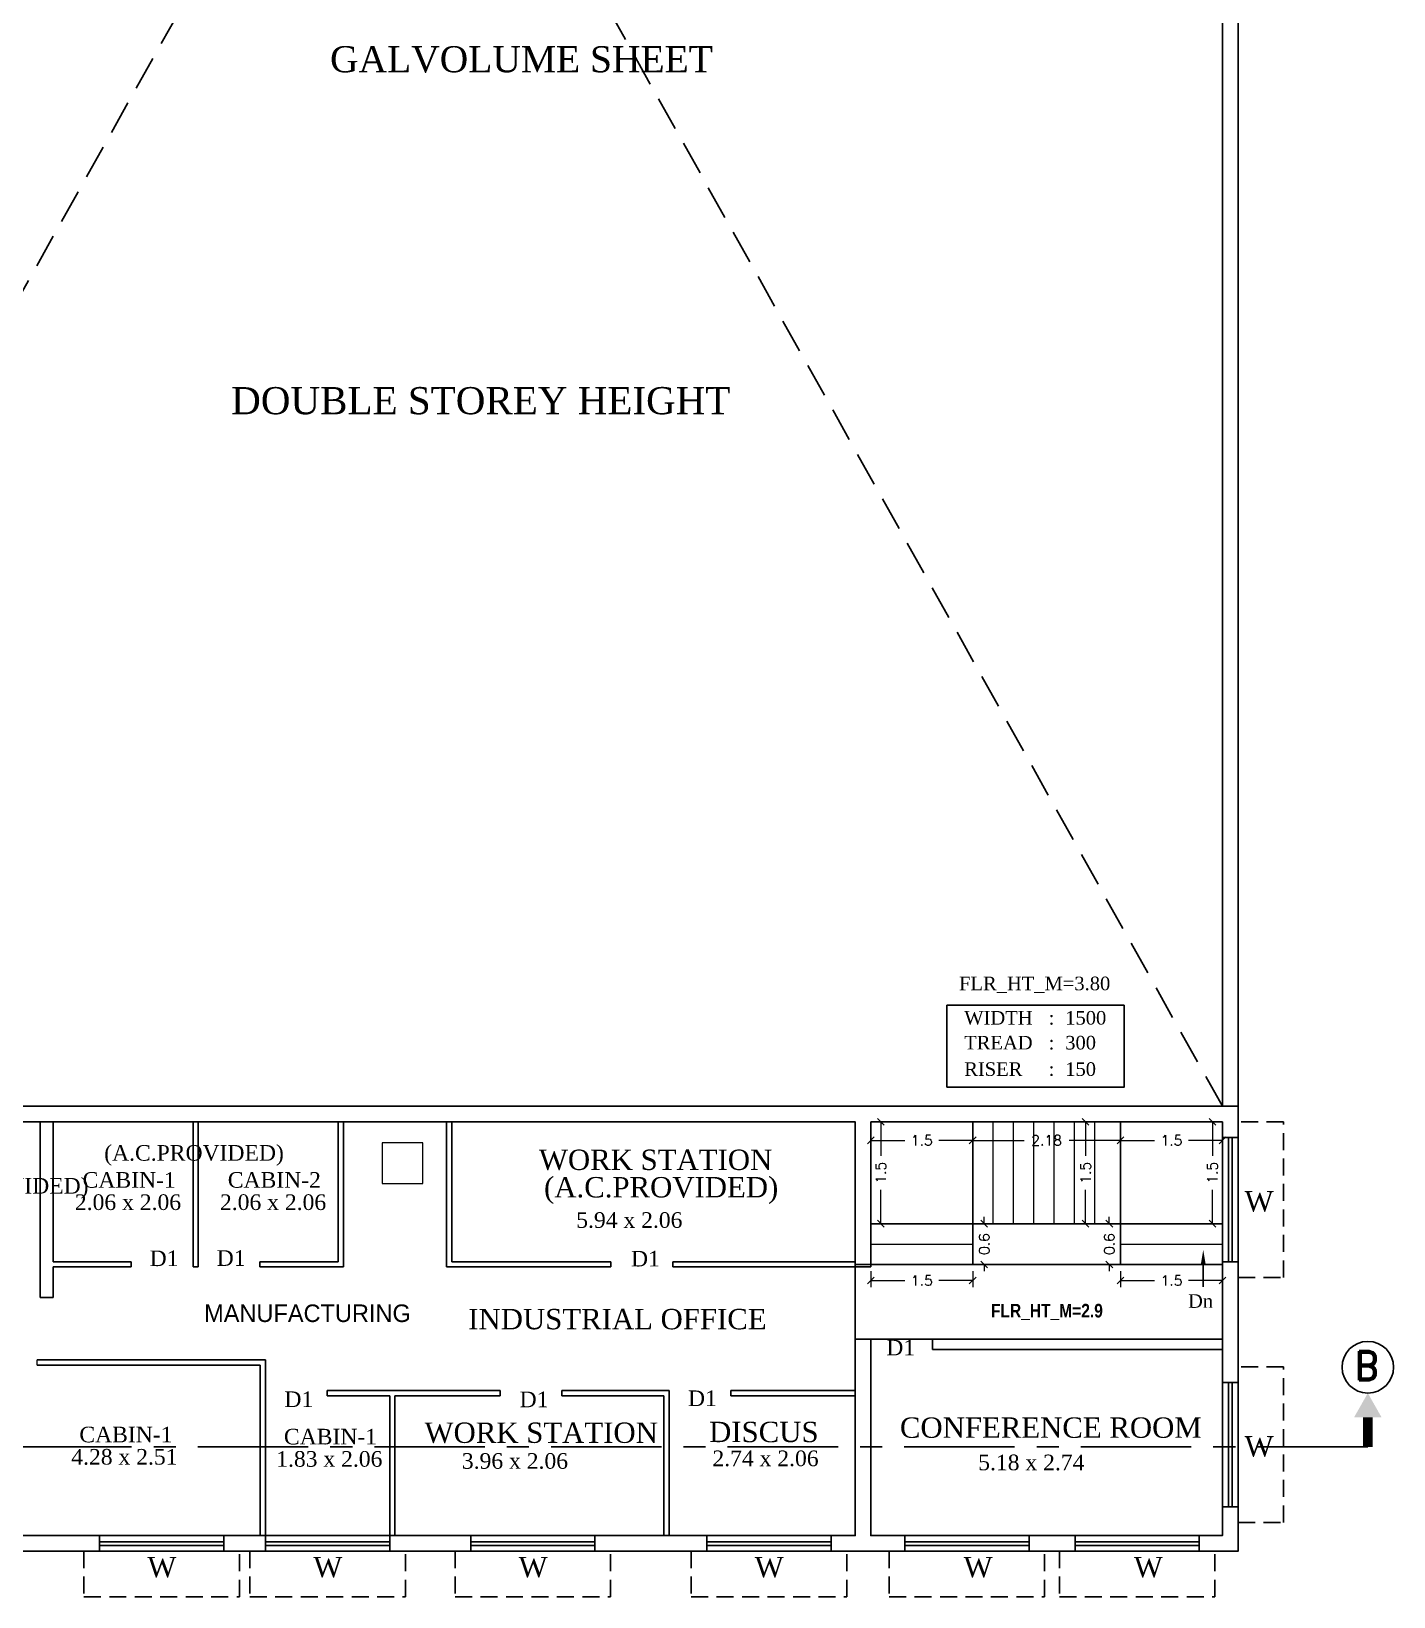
# Model space of a CAD drawing. Header units: metres. Extents: x 0 to 2856, y 0 to 1718.
# Drawn here: x 2779.22 to 2799.28, y 1604.21 to 1627.26 of the extents above; entities that cross this region are included whole.
import ezdxf
from ezdxf.enums import TextEntityAlignment as Align

# ---------------------------------------------------------------- set-up
doc = ezdxf.new("R2010")
doc.units = ezdxf.units.M
doc.header["$MEASUREMENT"] = 0
doc.linetypes.add('CENTER', pattern=[2, 1.25, -0.25, 0.25, -0.25])
doc.linetypes.add('HIDDEN', pattern=[0.375, 0.25, -0.125])
for name, color, linetype in [('BLK_1_FLR_2_BLT_UP_AREA', 45, 'Continuous'), ('BLK_1_FLR_2_CARPET_AREA', 10, 'Continuous'), ('BLK_1_FLR_2_FIRESTAIR_1', 1, 'Continuous'), ('BLK_1_FLR_2_REGULAR_ROOM_1', 4, 'Continuous'), ('BLK_1_FLR_2_ROOF_AREA', 54, 'Continuous'), ('BLK_1_FLR_2_STAIR_1', 1, 'Continuous'), ('BLK_1_LVL_2_BLDG_FOOT_PRINT', 1, 'Continuous'), ('BOX', 8, 'Continuous'), ('cen', 1, 'Continuous'), ('hid', 174, 'HIDDEN'), ('text', 7, 'Continuous'), ('TEXT1', 7, 'Continuous')]:
    doc.layers.add(name, color=color, linetype=linetype)
for name, color, linetype, lineweight in [('BLK_1_FLR_2_DRINKING_WATER', 7, 'Continuous', 5), ('BLK_1_FLR_2_FIRESTAIR_1_FLIGHT_2', 7, 'Continuous', 0), ('BLK_1_FLR_2_STAIR_1_FLIGHT_1', 7, 'Continuous', 0), ('BLK_1_FLR_2_STAIR_1_FLIGHT_2', 7, 'Continuous', 0), ('BLK_1_FLR_2_STAIR_1_FLIGHT_3', 7, 'Continuous', 0), ('BLK_1_FLR_2_STAIR_1_LANDING_1', 7, 'Continuous', 0), ('BLK_1_FLR_2_STAIR_1_LANDING_2', 7, 'Continuous', 0)]:
    doc.layers.add(name, color=color, linetype=linetype, lineweight=lineweight)
doc.styles.add('a', font='ARIALNB.TTF')
doc.styles.add('J2', font='swissel.ttf', dxfattribs={"height": 4.75})
doc.styles.add('rd', font='romand.shx')
doc.styles.add('RM', font='dutcheb.ttf', dxfattribs={"width": 0.7, "height": 450})
doc.styles.add('Roman', font='times.ttf')
doc.styles.add('Tahoma', font='times.ttf', dxfattribs={"height": 0.3})
doc.dimstyles.get("Standard").update_dxf_attribs({"dimtxt": 3, "dimasz": 3, "dimexe": 1, "dimexo": 1, "dimgap": 0.09, "dimtad": 0, "dimdec": 4, "dimzin": 2, "dimdsep": 46, "dimlunit": 4, "dimtxsty": 'rd', "dimblk": 'OBLIQUE', "dimcen": 0.09, "dimclrd": 12, "dimclre": 12, "dimclrt": 5, "dimadec": 0, "dimazin": 0, "dimtfac": 1, "dimtdec": 4, "dimtix": 1, "dimtmove": 2, "dimatfit": 3, "dimfxl": 0, "dimtolj": 1, "dimtzin": 0, "dimarcsym": 0})

# ---------------------------------------------------------------- blocks, each defined once
blk = doc.blocks.new('A$C6815115D')
at = {"layer": 'cen'}
for p, q in [((0.23, 0.145), (2.06, 0.145)), ((0.23, 0.09), (2.06, 0.09))]:
    blk.add_line(p, q, dxfattribs=at)
blk.add_lwpolyline([(0.23, 0.23), (2.06, 0.23), (2.06, 0), (0.23, 0)], close=True, dxfattribs=at)
at = {"layer": 'hid', "linetype": 'HIDDEN'}
blk.add_lwpolyline([(0, 0.23), (0, 0.9), (2.29, 0.9), (2.29, 0.23)], dxfattribs=at)
blk = doc.blocks.new('_Oblique')
at = {"color": 0, "linetype": 'ByBlock', "lineweight": -2}
blk.add_line((-0.5, -0.5), (0.5, 0.5), dxfattribs=at)
blk = doc.blocks.new('*D215')
at = {"layer": 'BLK_1_FLR_2_STAIR_1_LANDING_1', "color": 1}
for p, q in [((2791.581, 1611.101), (2791.581, 1610.828)), ((2793.081, 1611.101), (2793.081, 1610.828)), ((2791.581, 1610.928), (2792.081, 1610.928)), ((2793.081, 1610.928), (2792.581, 1610.928))]:
    blk.add_line(p, q, dxfattribs=at)
at = {"layer": 'Defpoints', "color": 0}
for p in [(2791.581, 1611.201), (2793.081, 1611.201), (2793.081, 1610.928)]:
    blk.add_point(p, dxfattribs=at)
at = {"layer": 'BLK_1_FLR_2_STAIR_1_LANDING_1', "color": 1, "xscale": 0.1, "yscale": 0.1, "zscale": 0.1, "rotation": 180}
blk.add_blockref('_Oblique', (2791.581, 1610.928), dxfattribs=at)
at = {"layer": 'BLK_1_FLR_2_STAIR_1_LANDING_1', "color": 1, "xscale": 0.1, "yscale": 0.1, "zscale": 0.1}
blk.add_blockref('_Oblique', (2793.081, 1610.928), dxfattribs=at)
at = {"layer": 'BLK_1_FLR_2_STAIR_1_LANDING_1', "color": 1, "insert": (2792.331, 1610.928), "char_height": 0.15, "attachment_point": 5, "style": 'rd'}
blk.add_mtext('\\A1;1.5', dxfattribs=at)
blk = doc.blocks.new('*D216')
at = {"layer": 'BLK_1_FLR_2_STAIR_1_LANDING_1', "color": 2}
for p, q in [((2791.681, 1611.201), (2791.828, 1611.201)), ((2791.728, 1611.201), (2791.728, 1610.701)), ((2791.728, 1609.701), (2791.728, 1610.201)), ((2791.681, 1609.701), (2791.828, 1609.701))]:
    blk.add_line(p, q, dxfattribs=at)
at = {"layer": 'Defpoints', "color": 0}
for p in [(2791.581, 1611.201), (2791.581, 1609.701), (2791.728, 1609.701)]:
    blk.add_point(p, dxfattribs=at)
at = {"layer": 'BLK_1_FLR_2_STAIR_1_LANDING_1', "color": 2, "xscale": 0.1, "yscale": 0.1, "zscale": 0.1}
for p, rotation in [((2791.728, 1611.201), 90), ((2791.728, 1609.701), 270)]:
    blk.add_blockref('_Oblique', p, dxfattribs=dict(at, rotation=rotation))
at = {"layer": 'BLK_1_FLR_2_STAIR_1_LANDING_1', "color": 2, "insert": (2791.728, 1610.451), "char_height": 0.15, "attachment_point": 5, "rotation": 90, "style": 'rd'}
blk.add_mtext('\\A1;1.5', dxfattribs=at)
blk = doc.blocks.new('*D109')
at = {"layer": 'BLK_1_FLR_2_STAIR_1_FLIGHT_2', "color": 1}
for p, q in [((2793.081, 1611.101), (2793.081, 1610.828)), ((2795.257, 1611.101), (2795.257, 1610.828)), ((2793.081, 1610.928), (2793.837, 1610.928)), ((2795.257, 1610.928), (2794.501, 1610.928))]:
    blk.add_line(p, q, dxfattribs=at)
at = {"layer": 'Defpoints', "color": 0}
for p in [(2793.081, 1611.201), (2795.257, 1611.201), (2793.081, 1610.928)]:
    blk.add_point(p, dxfattribs=at)
at = {"layer": 'BLK_1_FLR_2_STAIR_1_FLIGHT_2', "color": 1, "xscale": 0.1, "yscale": 0.1, "zscale": 0.1, "rotation": 180}
blk.add_blockref('_Oblique', (2793.081, 1610.928), dxfattribs=at)
at = {"layer": 'BLK_1_FLR_2_STAIR_1_FLIGHT_2', "color": 1, "xscale": 0.1, "yscale": 0.1, "zscale": 0.1}
blk.add_blockref('_Oblique', (2795.257, 1610.928), dxfattribs=at)
at = {"layer": 'BLK_1_FLR_2_STAIR_1_FLIGHT_2', "color": 1, "insert": (2794.169, 1610.928), "char_height": 0.15, "attachment_point": 5, "style": 'rd'}
blk.add_mtext('\\A1;2.18', dxfattribs=at)
blk = doc.blocks.new('*D110')
at = {"layer": 'BLK_1_FLR_2_STAIR_1_LANDING_2', "color": 1}
for p, q in [((2795.257, 1611.101), (2795.257, 1610.828)), ((2796.757, 1611.101), (2796.757, 1610.828)), ((2795.257, 1610.928), (2795.757, 1610.928)), ((2796.757, 1610.928), (2796.257, 1610.928))]:
    blk.add_line(p, q, dxfattribs=at)
at = {"layer": 'Defpoints', "color": 0}
for p in [(2795.257, 1611.201), (2796.757, 1611.201), (2795.257, 1610.928)]:
    blk.add_point(p, dxfattribs=at)
at = {"layer": 'BLK_1_FLR_2_STAIR_1_LANDING_2', "color": 1, "xscale": 0.1, "yscale": 0.1, "zscale": 0.1, "rotation": 180}
blk.add_blockref('_Oblique', (2795.257, 1610.928), dxfattribs=at)
at = {"layer": 'BLK_1_FLR_2_STAIR_1_LANDING_2', "color": 1, "xscale": 0.1, "yscale": 0.1, "zscale": 0.1}
blk.add_blockref('_Oblique', (2796.757, 1610.928), dxfattribs=at)
at = {"layer": 'BLK_1_FLR_2_STAIR_1_LANDING_2', "color": 1, "insert": (2796.007, 1610.928), "char_height": 0.15, "attachment_point": 5, "style": 'rd'}
blk.add_mtext('\\A1;1.5', dxfattribs=at)
blk = doc.blocks.new('*D111')
at = {"layer": 'BLK_1_FLR_2_STAIR_1_LANDING_2', "color": 2}
for p, q in [((2796.657, 1611.201), (2796.51, 1611.201)), ((2796.61, 1611.201), (2796.61, 1610.701)), ((2796.61, 1609.701), (2796.61, 1610.201)), ((2796.657, 1609.701), (2796.51, 1609.701))]:
    blk.add_line(p, q, dxfattribs=at)
at = {"layer": 'Defpoints', "color": 0}
for p in [(2796.757, 1611.201), (2796.61, 1609.701), (2796.757, 1609.701)]:
    blk.add_point(p, dxfattribs=at)
at = {"layer": 'BLK_1_FLR_2_STAIR_1_LANDING_2', "color": 2, "xscale": 0.1, "yscale": 0.1, "zscale": 0.1}
for p, rotation in [((2796.61, 1611.201), 90), ((2796.61, 1609.701), 270)]:
    blk.add_blockref('_Oblique', p, dxfattribs=dict(at, rotation=rotation))
at = {"layer": 'BLK_1_FLR_2_STAIR_1_LANDING_2', "color": 2, "insert": (2796.61, 1610.451), "char_height": 0.15, "attachment_point": 5, "rotation": 90, "style": 'rd'}
blk.add_mtext('\\A1;1.5', dxfattribs=at)
blk = doc.blocks.new('*D217')
at = {"layer": 'BLK_1_FLR_2_STAIR_1_FLIGHT_3', "color": 1}
for p, q in [((2795.157, 1609.701), (2794.992, 1609.701)), ((2795.092, 1609.701), (2795.092, 1609.801)), ((2795.157, 1609.101), (2794.992, 1609.101)), ((2795.092, 1609.101), (2795.092, 1609.001))]:
    blk.add_line(p, q, dxfattribs=at)
at = {"layer": 'Defpoints', "color": 0}
for p in [(2795.257, 1609.701), (2795.092, 1609.101), (2795.257, 1609.101)]:
    blk.add_point(p, dxfattribs=at)
at = {"layer": 'BLK_1_FLR_2_STAIR_1_FLIGHT_3', "color": 1, "xscale": 0.1, "yscale": 0.1, "zscale": 0.1}
for p, rotation in [((2795.092, 1609.701), 270), ((2795.092, 1609.101), 90)]:
    blk.add_blockref('_Oblique', p, dxfattribs=dict(at, rotation=rotation))
at = {"layer": 'BLK_1_FLR_2_STAIR_1_FLIGHT_3', "color": 1, "insert": (2795.092, 1609.401), "char_height": 0.15, "attachment_point": 5, "rotation": 90, "style": 'rd'}
blk.add_mtext('\\A1;0.6', dxfattribs=at)
blk = doc.blocks.new('*D218')
at = {"layer": 'BLK_1_FLR_2_STAIR_1_FLIGHT_1', "color": 1}
for p, q in [((2793.181, 1609.701), (2793.351, 1609.701)), ((2793.251, 1609.701), (2793.251, 1609.801)), ((2793.181, 1609.101), (2793.351, 1609.101)), ((2793.251, 1609.101), (2793.251, 1609.001))]:
    blk.add_line(p, q, dxfattribs=at)
at = {"layer": 'Defpoints', "color": 0}
for p in [(2793.081, 1609.701), (2793.081, 1609.101), (2793.251, 1609.101)]:
    blk.add_point(p, dxfattribs=at)
at = {"layer": 'BLK_1_FLR_2_STAIR_1_FLIGHT_1', "color": 1, "xscale": 0.1, "yscale": 0.1, "zscale": 0.1}
for p, rotation in [((2793.251, 1609.701), 270), ((2793.251, 1609.101), 90)]:
    blk.add_blockref('_Oblique', p, dxfattribs=dict(at, rotation=rotation))
at = {"layer": 'BLK_1_FLR_2_STAIR_1_FLIGHT_1', "color": 1, "insert": (2793.251, 1609.401), "char_height": 0.15, "attachment_point": 5, "rotation": 90, "style": 'rd'}
blk.add_mtext('\\A1;0.6', dxfattribs=at)
blk = doc.blocks.new('*D219')
at = {"layer": 'BLK_1_FLR_2_STAIR_1_FLIGHT_3', "color": 2}
for p, q in [((2795.257, 1609.001), (2795.257, 1608.764)), ((2796.757, 1609.001), (2796.757, 1608.764)), ((2795.257, 1608.864), (2795.757, 1608.864)), ((2796.757, 1608.864), (2796.257, 1608.864))]:
    blk.add_line(p, q, dxfattribs=at)
at = {"layer": 'Defpoints', "color": 0}
for p in [(2795.257, 1609.101), (2796.757, 1609.101), (2796.757, 1608.864)]:
    blk.add_point(p, dxfattribs=at)
at = {"layer": 'BLK_1_FLR_2_STAIR_1_FLIGHT_3', "color": 2, "xscale": 0.1, "yscale": 0.1, "zscale": 0.1, "rotation": 180}
blk.add_blockref('_Oblique', (2795.257, 1608.864), dxfattribs=at)
at = {"layer": 'BLK_1_FLR_2_STAIR_1_FLIGHT_3', "color": 2, "xscale": 0.1, "yscale": 0.1, "zscale": 0.1}
blk.add_blockref('_Oblique', (2796.757, 1608.864), dxfattribs=at)
at = {"layer": 'BLK_1_FLR_2_STAIR_1_FLIGHT_3', "color": 2, "insert": (2796.007, 1608.864), "char_height": 0.15, "attachment_point": 5, "style": 'rd'}
blk.add_mtext('\\A1;1.5', dxfattribs=at)
blk = doc.blocks.new('*D112')
at = {"layer": 'BLK_1_FLR_2_STAIR_1_FLIGHT_1', "color": 2}
for p, q in [((2791.581, 1609.001), (2791.581, 1608.764)), ((2793.081, 1609.001), (2793.081, 1608.764)), ((2791.581, 1608.864), (2792.081, 1608.864)), ((2793.081, 1608.864), (2792.581, 1608.864))]:
    blk.add_line(p, q, dxfattribs=at)
at = {"layer": 'Defpoints', "color": 0}
for p in [(2791.581, 1609.101), (2793.081, 1609.101), (2791.581, 1608.864)]:
    blk.add_point(p, dxfattribs=at)
at = {"layer": 'BLK_1_FLR_2_STAIR_1_FLIGHT_1', "color": 2, "xscale": 0.1, "yscale": 0.1, "zscale": 0.1, "rotation": 180}
blk.add_blockref('_Oblique', (2791.581, 1608.864), dxfattribs=at)
at = {"layer": 'BLK_1_FLR_2_STAIR_1_FLIGHT_1', "color": 2, "xscale": 0.1, "yscale": 0.1, "zscale": 0.1}
blk.add_blockref('_Oblique', (2793.081, 1608.864), dxfattribs=at)
at = {"layer": 'BLK_1_FLR_2_STAIR_1_FLIGHT_1', "color": 2, "insert": (2792.331, 1608.864), "char_height": 0.15, "attachment_point": 5, "style": 'rd'}
blk.add_mtext('\\A1;1.5', dxfattribs=at)
blk = doc.blocks.new('*D113')
at = {"layer": 'BLK_1_FLR_2_STAIR_1_FLIGHT_2', "color": 2}
for p, q in [((2794.576, 1611.201), (2794.843, 1611.201)), ((2794.743, 1611.201), (2794.743, 1610.701)), ((2794.743, 1609.701), (2794.743, 1610.201)), ((2794.576, 1609.701), (2794.843, 1609.701))]:
    blk.add_line(p, q, dxfattribs=at)
at = {"layer": 'Defpoints', "color": 0}
for p in [(2794.476, 1611.201), (2794.743, 1611.201), (2794.476, 1609.701)]:
    blk.add_point(p, dxfattribs=at)
at = {"layer": 'BLK_1_FLR_2_STAIR_1_FLIGHT_2', "color": 2, "xscale": 0.1, "yscale": 0.1, "zscale": 0.1}
for p, rotation in [((2794.743, 1611.201), 90), ((2794.743, 1609.701), 270)]:
    blk.add_blockref('_Oblique', p, dxfattribs=dict(at, rotation=rotation))
at = {"layer": 'BLK_1_FLR_2_STAIR_1_FLIGHT_2', "color": 2, "insert": (2794.743, 1610.451), "char_height": 0.15, "attachment_point": 5, "rotation": 90, "style": 'rd'}
blk.add_mtext('\\A1;1.5', dxfattribs=at)

msp = doc.modelspace()

# ---------------------------------------------------------------- linework, layer by layer
for p, q in [((2796.757, 1611.431), (2796.757, 1655.006)), ((2796.987, 1648.236), (2796.987, 1604.878)), ((2796.987, 1611.431), (2772.146, 1611.431)), ((2779.351, 1611.201), (2776.416, 1611.201)), ((2779.351, 1608.615), (2779.351, 1611.201)), ((2779.542, 1609.141), (2779.542, 1611.201)), ((2781.602, 1611.201), (2779.542, 1611.201)), ((2781.602, 1609.065), (2781.602, 1611.201)), ((2781.678, 1609.065), (2781.678, 1611.201)), ((2783.738, 1611.201), (2781.678, 1611.201)), ((2783.738, 1609.141), (2783.738, 1611.201)), ((2785.335, 1611.201), (2783.815, 1611.201)), ((2783.815, 1609.065), (2783.815, 1611.201)), ((2785.335, 1609.065), (2785.335, 1611.201)), ((2791.351, 1611.201), (2785.411, 1611.201)), ((2785.411, 1609.141), (2785.411, 1611.201)), ((2791.351, 1609.065), (2791.351, 1611.201)), ((2796.757, 1611.201), (2791.581, 1611.201)), ((2791.581, 1609.065), (2791.581, 1611.201)), ((2796.757, 1611.201), (2796.757, 1607.998)), ((2780.692, 1609.141), (2779.542, 1609.141)), ((2779.542, 1608.615), (2779.542, 1609.065)), ((2780.692, 1609.065), (2779.542, 1609.065)), ((2780.692, 1609.065), (2780.692, 1609.141)), ((2781.678, 1609.065), (2781.602, 1609.065)), ((2782.588, 1609.065), (2782.588, 1609.141)), ((2782.588, 1609.141), (2783.738, 1609.141)), ((2782.588, 1609.065), (2783.815, 1609.065)), ((2785.335, 1609.065), (2787.755, 1609.065)), ((2785.411, 1609.141), (2787.755, 1609.141)), ((2787.755, 1609.141), (2787.755, 1609.065)), ((2788.665, 1609.141), (2791.351, 1609.141)), ((2788.665, 1609.141), (2788.665, 1609.065)), ((2788.665, 1609.065), (2791.581, 1609.065)), ((2779.542, 1608.615), (2779.351, 1608.615)), ((2796.757, 1607.998), (2791.351, 1607.998)), ((2791.351, 1607.244), (2791.351, 1607.998)), ((2791.581, 1605.108), (2791.581, 1607.998)), ((2792.491, 1607.848), (2792.491, 1607.998)), ((2796.757, 1607.848), (2792.491, 1607.848)), ((2796.757, 1607.848), (2796.757, 1605.108)), ((2782.668, 1607.694), (2779.308, 1607.694)), ((2782.592, 1607.618), (2779.308, 1607.618)), ((2782.592, 1605.108), (2782.592, 1607.618)), ((2782.668, 1605.108), (2782.668, 1607.694)), ((2783.578, 1607.168), (2783.578, 1607.244)), ((2786.123, 1607.244), (2783.578, 1607.244)), ((2784.498, 1607.168), (2783.578, 1607.168)), ((2784.498, 1605.108), (2784.498, 1607.168)), ((2784.575, 1605.108), (2784.575, 1607.168)), ((2786.123, 1607.168), (2784.575, 1607.168)), ((2786.123, 1607.244), (2786.123, 1607.168)), ((2788.611, 1607.244), (2787.033, 1607.244)), ((2787.033, 1607.244), (2787.033, 1607.168)), ((2788.535, 1607.168), (2787.033, 1607.168)), ((2788.535, 1605.108), (2788.535, 1607.168)), ((2788.611, 1605.108), (2788.611, 1607.244)), ((2791.351, 1607.244), (2789.521, 1607.244)), ((2789.521, 1607.168), (2789.521, 1607.244)), ((2791.351, 1607.168), (2789.521, 1607.168)), ((2791.351, 1605.108), (2791.351, 1607.168)), ((2782.592, 1605.108), (2779.542, 1605.108)), ((2784.498, 1605.108), (2782.668, 1605.108)), ((2784.498, 1605.108), (2782.668, 1605.108)), ((2788.535, 1605.108), (2784.575, 1605.108)), ((2791.351, 1605.108), (2788.611, 1605.108)), ((2796.757, 1605.108), (2791.581, 1605.108)), ((2796.987, 1604.878), (2772.146, 1604.878))]:
    msp.add_line(p, q)
at = {"color": 1}
msp.add_line((2796.475, 1609.107), (2796.475, 1608.772), dxfattribs=at)
at = {"linetype": 'CENTER', "ltscale": 1.3}
msp.add_line((2798.898, 1606.413), (2770.18, 1606.413), dxfattribs=at)
at = {"color": 12}
for points, const_width in [([(2798.898, 1606.85), (2798.898, 1606.413)], 0.143), ([(2798.898, 1606.716), (2798.898, 1606.413)], 0.0991)]:
    msp.add_lwpolyline(points, dxfattribs=dict(at, const_width=const_width))
msp.add_circle((2798.898, 1607.587), 0.38)
at = {"color": 1}
msp.add_solid([(2796.44, 1609.107), (2796.51, 1609.107), (2796.475, 1609.317)], dxfattribs=at)
at = {"color": 12}
msp.add_solid([(2798.696, 1606.85), (2799.1, 1606.85), (2798.898, 1607.206)], dxfattribs=at)
at = {"layer": 'BLK_1_FLR_2_BLT_UP_AREA', "color": 45}
msp.add_lwpolyline([(2796.987, 1611.431), (2796.987, 1604.878), (2772.146, 1604.878), (2772.146, 1611.431)], close=True, dxfattribs=at)
at = {"layer": 'BLK_1_FLR_2_CARPET_AREA', "color": 1}
msp.add_lwpolyline([(2775.046, 1611.201), (2791.351, 1611.201), (2791.351, 1609.101), (2796.757, 1609.101), (2796.757, 1605.108), (2791.581, 1605.108), (2791.581, 1607.998), (2791.351, 1607.998), (2791.351, 1605.108), (2778.308, 1605.108)], dxfattribs=at)
at = {"layer": 'BLK_1_FLR_2_DRINKING_WATER'}
msp.add_lwpolyline([(2784.387, 1610.292), (2784.987, 1610.292), (2784.987, 1610.892), (2784.387, 1610.892)], close=True, dxfattribs=at)
at = {"layer": 'BLK_1_FLR_2_FIRESTAIR_1_FLIGHT_2'}
msp.add_line((2779.308, 1607.618), (2779.308, 1607.694), dxfattribs=at)
at = {"layer": 'BLK_1_FLR_2_REGULAR_ROOM_1', "color": 4}
msp.add_lwpolyline([(2775.046, 1611.201), (2775.046, 1607.688), (2778.308, 1607.688), (2778.308, 1605.108), (2791.351, 1605.108), (2791.351, 1611.201), (2775.046, 1611.201)], close=True, dxfattribs=at)
at = {"layer": 'BLK_1_FLR_2_ROOF_AREA'}
msp.add_lwpolyline([(2772.146, 1611.431), (2772.146, 1604.878), (2796.987, 1604.878), (2796.987, 1611.431)], close=True, dxfattribs=at)
at = {"layer": 'BLK_1_FLR_2_STAIR_1'}
msp.add_lwpolyline([(2791.581, 1611.201), (2796.757, 1611.201), (2796.757, 1609.101), (2795.257, 1609.101), (2795.257, 1609.701), (2793.081, 1609.701), (2793.081, 1609.101), (2791.581, 1609.101)], close=True, dxfattribs=at)
at = {"layer": 'BLK_1_FLR_2_STAIR_1_FLIGHT_1'}
for p, q in [((2791.581, 1609.701), (2793.081, 1609.701)), ((2791.581, 1609.401), (2793.081, 1609.401)), ((2791.581, 1609.101), (2793.081, 1609.101))]:
    msp.add_line(p, q, dxfattribs=at)
msp.add_lwpolyline([(2791.581, 1609.701), (2791.581, 1609.101), (2793.081, 1609.101), (2793.081, 1609.701)], close=True, dxfattribs=at)
at = {"layer": 'BLK_1_FLR_2_STAIR_1_FLIGHT_2'}
for p, q in [((2793.081, 1609.701), (2793.081, 1611.201)), ((2793.381, 1609.701), (2793.381, 1611.201)), ((2793.681, 1609.701), (2793.681, 1611.201)), ((2793.981, 1609.701), (2793.981, 1611.201)), ((2794.281, 1609.701), (2794.281, 1611.201)), ((2794.581, 1609.701), (2794.581, 1611.201)), ((2794.881, 1609.701), (2794.881, 1611.201)), ((2795.257, 1611.201), (2795.257, 1609.701))]:
    msp.add_line(p, q, dxfattribs=at)
for points in [[(2793.081, 1611.201), (2793.081, 1609.701), (2795.257, 1609.701), (2795.257, 1611.201)], [(2793.081, 1611.201), (2795.257, 1611.201), (2795.257, 1609.701), (2793.081, 1609.701)]]:
    msp.add_lwpolyline(points, close=True, dxfattribs=at)
at = {"layer": 'BLK_1_FLR_2_STAIR_1_FLIGHT_3'}
for p, q in [((2795.257, 1609.701), (2796.757, 1609.701)), ((2795.257, 1609.401), (2796.757, 1609.401)), ((2795.257, 1609.101), (2796.757, 1609.101))]:
    msp.add_line(p, q, dxfattribs=at)
for points in [[(2795.257, 1609.701), (2795.257, 1609.101), (2796.757, 1609.101), (2796.757, 1609.701)], [(2795.257, 1609.701), (2796.757, 1609.701), (2796.757, 1609.101), (2795.257, 1609.101)]]:
    msp.add_lwpolyline(points, close=True, dxfattribs=at)
at = {"layer": 'BLK_1_FLR_2_STAIR_1_LANDING_1'}
msp.add_lwpolyline([(2793.081, 1611.201), (2793.081, 1609.701), (2791.581, 1609.701), (2791.581, 1611.201)], close=True, dxfattribs=at)
at = {"layer": 'BLK_1_FLR_2_STAIR_1_LANDING_2'}
msp.add_lwpolyline([(2795.257, 1611.201), (2795.257, 1609.701), (2796.757, 1609.701), (2796.757, 1611.201)], close=True, dxfattribs=at)
at = {"layer": 'BLK_1_LVL_2_BLDG_FOOT_PRINT'}
msp.add_lwpolyline([(2796.987, 1611.431), (2796.987, 1604.878), (2772.146, 1604.878), (2772.146, 1611.431)], close=True, dxfattribs=at)
at = {"layer": 'BOX'}
msp.add_lwpolyline([(2792.7, 1611.711), (2795.309, 1611.711), (2795.309, 1612.917), (2792.7, 1612.917)], close=True, dxfattribs=at)
at = {"layer": 'hid', "linetype": 'HIDDEN', "lineweight": -2, "ltscale": 2}
for p, q in [((2796.757, 1655.006), (2772.376, 1611.431)), ((2796.757, 1611.431), (2772.376, 1655.006))]:
    msp.add_line(p, q, dxfattribs=at)

# ---------------------------------------------------------------- block references
at = {"xscale": -1}
for p, rotation in [((2796.757, 1608.911), 270), ((2796.757, 1605.302), 270), ((2779.995, 1605.108), 180), ((2782.438, 1605.108), 180), ((2785.46, 1605.108), 180), ((2788.936, 1605.108), 180), ((2791.85, 1605.108), 180), ((2794.357, 1605.108), 180)]:
    msp.add_blockref('A$C6815115D', p, dxfattribs=dict(at, rotation=rotation))

# ---------------------------------------------------------------- texts
at = {"style": 'Tahoma'}
for s, height, p in [('GALVOLUME SHEET', 0.385, (2783.619, 1626.658)), ('DOUBLE STOREY HEIGHT ', 0.4, (2782.164, 1621.622)), (' (A.C.PROVIDED)', 0.23, (2780.208, 1610.629)), ('WORK STATION ', 0.3, (2786.694, 1610.492)), ('LAB (A.C.PROVIDED)', 0.23, (2776.638, 1610.144)), ('CABIN-1', 0.23, (2779.977, 1610.231)), ('CABIN-2', 0.23, (2782.114, 1610.231)), ('(A.C.PROVIDED)', 0.3, (2786.77, 1610.088)), ('2.06 x 2.06', 0.23, (2779.863, 1609.903)), ('2.06 x 2.06', 0.23, (2781.999, 1609.903)), ('W', 0.3, (2797.083, 1609.881)), ('5.94 x 2.06', 0.23, (2787.244, 1609.64)), ('D1', 0.23, (2780.963, 1609.076)), ('D1', 0.23, (2781.951, 1609.08)), ('D1', 0.23, (2788.05, 1609.071)), ('D1', 0.23, (2788.05, 1609.071)), ('Dn', 0.2, (2796.251, 1608.462)), ('INDUSTRIAL OFFICE', 0.3, (2785.654, 1608.146)), ('INDUSTRIAL OFFICE', 0.3, (2785.654, 1608.146)), ('D1', 0.23, (2791.809, 1607.762)), ('D1', 0.23, (2782.948, 1607.001)), ('D1', 0.23, (2786.41, 1606.998)), ('D1', 0.23, (2788.889, 1607.015)), ('CONFERENCE ROOM', 0.3, (2792.009, 1606.548)), ('CABIN-1', 0.23, (2779.929, 1606.481)), ('CABIN-1', 0.23, (2782.941, 1606.45)), ('WORK STATION ', 0.3, (2785.01, 1606.473)), ('DISCUS', 0.3, (2789.2, 1606.484)), ('W', 0.3, (2797.083, 1606.272)), ('4.28 x 2.51', 0.23, (2779.81, 1606.153)), ('1.83 x 2.06', 0.23, (2782.827, 1606.122)), ('3.96 x 2.06', 0.23, (2785.56, 1606.092)), ('2.74 x 2.06', 0.23, (2789.249, 1606.13)), ('5.18 x 2.74', 0.23, (2793.162, 1606.07)), ('W', 0.3, (2780.93, 1604.493)), ('W', 0.3, (2783.373, 1604.493)), ('W', 0.3, (2786.395, 1604.493)), ('W', 0.3, (2789.871, 1604.493)), ('W', 0.3, (2792.946, 1604.493)), ('W', 0.3, (2795.453, 1604.493))]:
    msp.add_text(s, height=height, dxfattribs=at).set_placement(p)
at = {"layer": 'BLK_1_FLR_2_FIRESTAIR_1', "ltscale": 400, "insert": (2793.993, 1613.339), "char_height": 0.2, "width": 2.43951, "attachment_point": 2, "style": 'Roman'}
msp.add_mtext('FLR_HT_M=3.80', dxfattribs=at)
at = {"layer": 'BLK_1_FLR_2_STAIR_1', "style": 'a'}
msp.add_text('FLR_HT_M=2.9', height=0.2, dxfattribs=at).set_placement((2793.349, 1608.32))
at = {"layer": 'text'}
for s, height, style, p in [('WIDTH', 0.2, 'RM', (2792.956, 1612.633)), (':', 0.2, 'RM', (2794.199, 1612.633)), ('1500', 0.2, 'RM', (2794.443, 1612.633)), ('TREAD', 0.2, 'RM', (2792.956, 1612.267)), (':', 0.2, 'RM', (2794.199, 1612.267)), ('300', 0.2, 'RM', (2794.443, 1612.267)), ('RISER', 0.2, 'RM', (2792.956, 1611.878)), (':', 0.2, 'RM', (2794.199, 1611.878)), ('150', 0.2, 'RM', (2794.443, 1611.878)), ('B', 0.428, 'rd', (2798.697, 1607.397))]:
    msp.add_text(s, height=height, dxfattribs=dict(at, style=style)).set_placement(p)
at = {"layer": 'TEXT1', "style": 'J2', "width": 0.96}
msp.add_attdef('MANUFACTURING', text='L0-09W1', height=0.2585, dxfattribs=at).set_placement((2783.287, 1608.253), align=Align.CENTER)

# ---------------------------------------------------------------- dimensions: what is measured, and where the dimension line sits
at = {"layer": 'BLK_1_FLR_2_STAIR_1_FLIGHT_1', "color": 1}
dim = msp.add_aligned_dim(p1=(2793.081, 1609.701), p2=(2793.081, 1609.101), distance=0.17, dimstyle='Standard', override={"dimscale": 0.1, "dimtxt": 1.5, "dimasz": 1, "dimgap": 1, "dimdec": 2, "dimzin": 8, "dimlunit": 2, "dimpost": '\\X', "dimclrd": 1, "dimclre": 1, "dimclrt": 1, "dimtdec": 2, "dimtofl": 0, "dimfxl": 0, "dimtfillclr": 2, "dimlwd": 65535, "dimlwe": 65535, "dimarcsym": 2}, dxfattribs=at)
dim.commit()
dim.dimension.update_dxf_attribs({"geometry": '*D218', "text_midpoint": (2793.251, 1609.401)})
at = {"layer": 'BLK_1_FLR_2_STAIR_1_FLIGHT_1', "color": 2}
dim = msp.add_aligned_dim(p1=(2793.081, 1609.101), p2=(2791.581, 1609.101), distance=0.237, dimstyle='Standard', override={"dimscale": 0.1, "dimtxt": 1.5, "dimasz": 1, "dimgap": 1, "dimdec": 2, "dimzin": 8, "dimlunit": 2, "dimpost": '\\X', "dimclrd": 2, "dimclre": 2, "dimclrt": 2, "dimtdec": 2, "dimtofl": 0, "dimfxl": 0, "dimtfillclr": 2, "dimlwd": 65535, "dimlwe": 65535, "dimarcsym": 2}, dxfattribs=at)
dim.commit()
dim.dimension.update_dxf_attribs({"geometry": '*D112', "text_midpoint": (2792.331, 1608.864)})
at = {"layer": 'BLK_1_FLR_2_STAIR_1_FLIGHT_2', "color": 2}
dim = msp.add_aligned_dim(p1=(2794.476, 1609.701), p2=(2794.476, 1611.201), distance=-0.267, dimstyle='Standard', override={"dimscale": 0.1, "dimtxt": 1.5, "dimasz": 1, "dimgap": 1, "dimdec": 2, "dimzin": 8, "dimlunit": 2, "dimpost": '\\X', "dimclrd": 2, "dimclre": 2, "dimclrt": 2, "dimtdec": 2, "dimtofl": 0, "dimfxl": 0, "dimtfillclr": 2, "dimlwd": 65535, "dimlwe": 65535, "dimarcsym": 2}, dxfattribs=at)
dim.commit()
dim.dimension.update_dxf_attribs({"geometry": '*D113', "text_midpoint": (2794.743, 1610.451)})
at = {"layer": 'BLK_1_FLR_2_STAIR_1_FLIGHT_2', "color": 1}
dim = msp.add_aligned_dim(p1=(2795.257, 1611.201), p2=(2793.081, 1611.201), distance=0.273, dimstyle='Standard', override={"dimscale": 0.1, "dimtxt": 1.5, "dimasz": 1, "dimgap": 1, "dimdec": 2, "dimzin": 8, "dimlunit": 2, "dimpost": '\\X', "dimclrd": 1, "dimclre": 1, "dimclrt": 1, "dimtdec": 2, "dimtofl": 0, "dimfxl": 0, "dimtfillclr": 2, "dimlwd": 65535, "dimlwe": 65535, "dimarcsym": 2}, dxfattribs=at)
dim.commit()
dim.dimension.update_dxf_attribs({"geometry": '*D109', "text_midpoint": (2794.169, 1610.928)})
at = {"layer": 'BLK_1_FLR_2_STAIR_1_FLIGHT_3', "color": 1}
dim = msp.add_aligned_dim(p1=(2795.257, 1609.701), p2=(2795.257, 1609.101), distance=-0.165, dimstyle='Standard', override={"dimscale": 0.1, "dimtxt": 1.5, "dimasz": 1, "dimgap": 1, "dimdec": 2, "dimzin": 8, "dimlunit": 2, "dimpost": '\\X', "dimclrd": 1, "dimclre": 1, "dimclrt": 1, "dimtdec": 2, "dimtofl": 0, "dimfxl": 0, "dimtfillclr": 2, "dimlwd": 65535, "dimlwe": 65535, "dimarcsym": 2}, dxfattribs=at)
dim.commit()
dim.dimension.update_dxf_attribs({"geometry": '*D217', "text_midpoint": (2795.092, 1609.401)})
at = {"layer": 'BLK_1_FLR_2_STAIR_1_FLIGHT_3', "color": 2}
dim = msp.add_aligned_dim(p1=(2795.257, 1609.101), p2=(2796.757, 1609.101), distance=-0.237, dimstyle='Standard', override={"dimscale": 0.1, "dimtxt": 1.5, "dimasz": 1, "dimgap": 1, "dimdec": 2, "dimzin": 8, "dimlunit": 2, "dimpost": '\\X', "dimclrd": 2, "dimclre": 2, "dimclrt": 2, "dimtdec": 2, "dimtofl": 0, "dimfxl": 0, "dimtfillclr": 2, "dimlwd": 65535, "dimlwe": 65535, "dimarcsym": 2}, dxfattribs=at)
dim.commit()
dim.dimension.update_dxf_attribs({"geometry": '*D219', "text_midpoint": (2796.007, 1608.864)})
at = {"layer": 'BLK_1_FLR_2_STAIR_1_LANDING_1', "color": 2}
dim = msp.add_aligned_dim(p1=(2791.581, 1611.201), p2=(2791.581, 1609.701), distance=0.147, dimstyle='Standard', override={"dimscale": 0.1, "dimtxt": 1.5, "dimasz": 1, "dimgap": 1, "dimdec": 2, "dimzin": 8, "dimlunit": 2, "dimpost": '\\X', "dimclrd": 2, "dimclre": 2, "dimclrt": 2, "dimtdec": 2, "dimtofl": 0, "dimfxl": 0, "dimtfillclr": 2, "dimlwd": 65535, "dimlwe": 65535, "dimarcsym": 2}, dxfattribs=at)
dim.commit()
dim.dimension.update_dxf_attribs({"geometry": '*D216', "text_midpoint": (2791.728, 1610.451)})
at = {"layer": 'BLK_1_FLR_2_STAIR_1_LANDING_1', "color": 1}
dim = msp.add_aligned_dim(p1=(2791.581, 1611.201), p2=(2793.081, 1611.201), distance=-0.273, dimstyle='Standard', override={"dimscale": 0.1, "dimtxt": 1.5, "dimasz": 1, "dimgap": 1, "dimdec": 2, "dimzin": 8, "dimlunit": 2, "dimpost": '\\X', "dimclrd": 1, "dimclre": 1, "dimclrt": 1, "dimtdec": 2, "dimtofl": 0, "dimfxl": 0, "dimtfillclr": 2, "dimlwd": 65535, "dimlwe": 65535, "dimarcsym": 2}, dxfattribs=at)
dim.commit()
dim.dimension.update_dxf_attribs({"geometry": '*D215', "text_midpoint": (2792.331, 1610.928)})
at = {"layer": 'BLK_1_FLR_2_STAIR_1_LANDING_2', "color": 2}
dim = msp.add_aligned_dim(p1=(2796.757, 1611.201), p2=(2796.757, 1609.701), distance=-0.147, dimstyle='Standard', override={"dimscale": 0.1, "dimtxt": 1.5, "dimasz": 1, "dimgap": 1, "dimdec": 2, "dimzin": 8, "dimlunit": 2, "dimpost": '\\X', "dimclrd": 2, "dimclre": 2, "dimclrt": 2, "dimtdec": 2, "dimtofl": 0, "dimfxl": 0, "dimtfillclr": 2, "dimlwd": 65535, "dimlwe": 65535, "dimarcsym": 2}, dxfattribs=at)
dim.commit()
dim.dimension.update_dxf_attribs({"geometry": '*D111', "text_midpoint": (2796.61, 1610.451)})
at = {"layer": 'BLK_1_FLR_2_STAIR_1_LANDING_2', "color": 1}
dim = msp.add_aligned_dim(p1=(2796.757, 1611.201), p2=(2795.257, 1611.201), distance=0.273, dimstyle='Standard', override={"dimscale": 0.1, "dimtxt": 1.5, "dimasz": 1, "dimgap": 1, "dimdec": 2, "dimzin": 8, "dimlunit": 2, "dimpost": '\\X', "dimclrd": 1, "dimclre": 1, "dimclrt": 1, "dimtdec": 2, "dimtofl": 0, "dimfxl": 0, "dimtfillclr": 2, "dimlwd": 65535, "dimlwe": 65535, "dimarcsym": 2}, dxfattribs=at)
dim.commit()
dim.dimension.update_dxf_attribs({"geometry": '*D110', "text_midpoint": (2796.007, 1610.928)})

doc.saveas('drawing.dxf')
